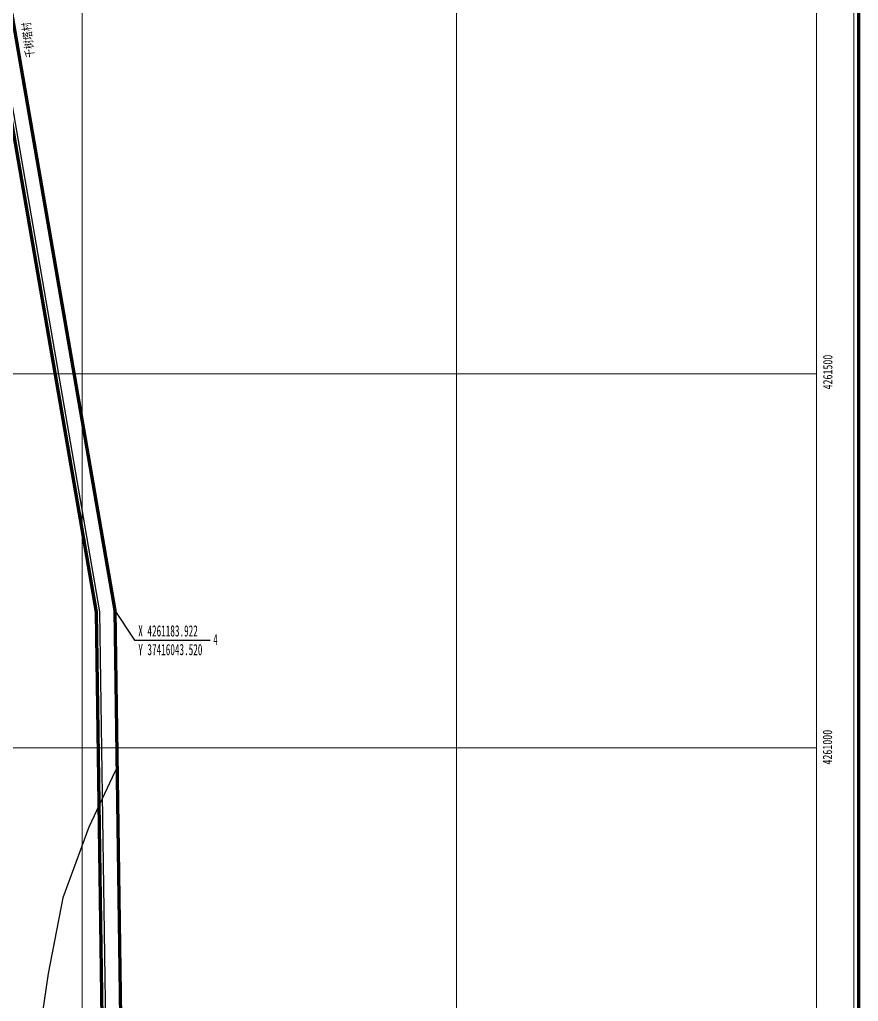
# Model space of a CAD drawing. Header units: millimetres. Extents: x 37412591 to 74834139, y 4258245 to 8527567.
# Drawn here: x 37415916 to 37417037, y 4260661 to 4261973 of the extents above; entities that cross this region are included whole.
import ezdxf
from ezdxf.enums import TextEntityAlignment as Align

# ---------------------------------------------------------------- set-up
doc = ezdxf.new("R2010")
doc.units = ezdxf.units.MM
for name, color, linetype in [('2', 2, 'Continuous'), ('6号煤底板等高线', 7, 'Continuous'), ('井田边界', 7, 'Continuous'), ('文字', 7, 'Continuous')]:
    doc.layers.add(name, color=color, linetype=linetype)
doc.layers.add('保安煤柱线', color=1, linetype='线圈线（保安煤柱线） ----0-----0----0-----0----0-----0--', lineweight=30)
doc.styles.get("Standard").update_dxf_attribs({"font": 'simfang.ttf', "width": 0.6667})
doc.styles.add('宋体', font='SimSun.ttf', dxfattribs={"height": 2})
doc.styles.add('标准', font='SimSun.ttf', dxfattribs={"width": 0.667})
doc.linetypes.add('FENCELINE1', pattern='A,6.35,-2.54,[133,ltypeshp.shx,S=2.54,R=0,X=-2.54,Y=0],-2.54,25.4', length=36.83)
doc.linetypes.add('井田境界', pattern='A,10,-4,["+",Standard,S=4,R=0,X=-2,Y=-2],-4,10', length=28)
doc.linetypes.add('线圈线（保安煤柱线） ----0-----0----0-----0----0-----0--', pattern='A,14.5,-2,[133,ltypeshp.shx,S=0.5,R=0,X=0,Y=0],-3,25.4', length=44.9)

msp = doc.modelspace()

# ---------------------------------------------------------------- linework, layer by layer
at = {"linetype": 'ByBlock', "lineweight": 20}
for p, q in [((37416000, 4258300.9, 4910.1), (37416000, 4263462.9, 4910.1)), ((37416500, 4258675.9, 4910.1), (37416500, 4263462.9, 4910.1)), ((37416981.3, 4261500, 4910.1), (37412646.5, 4261500, 4910.1))]:
    msp.add_line(p, q, dxfattribs=at)
at = {"color": 0, "linetype": 'ByBlock', "lineweight": 20}
for p, q in [((37416981.3, 4263462.9, 4910.1), (37416981.3, 4258300.9, 4910.1)), ((37416981.3, 4261000, 4910.1), (37412646.5, 4261000, 4910.1))]:
    msp.add_line(p, q, dxfattribs=at)
at = {"color": 1, "linetype": 'FENCELINE1', "lineweight": 30, "ltscale": 2}
msp.add_line((37416033.5, 4260479.4, 4911.4), (37416023.5, 4261182.1, 4911.4), dxfattribs=at)
at = {"color": 0, "linetype": 'ByBlock', "lineweight": 100, "elevation": 4910.1}
msp.add_lwpolyline([(37412590.5, 4263518.9), (37417037.3, 4263518.9), (37417037.3, 4258244.9), (37412590.5, 4258244.9)], close=True, dxfattribs=at)
at = {"color": 0, "linetype": 'ByBlock', "lineweight": 20, "elevation": 4910.1}
msp.add_lwpolyline([(37412596.5, 4263512.9), (37417031.3, 4263512.9), (37417031.3, 4258250.9), (37412596.5, 4258250.9)], close=True, dxfattribs=at)
at = {"color": 0, "lineweight": -3, "elevation": 4910.1, "flags": 128}
msp.add_lwpolyline([(37416043.5, 4261183.9), (37416069.9, 4261144), (37416170.9, 4261144)], dxfattribs=at)
at = {"color": 3, "lineweight": 100, "ltscale": 10}
msp.add_polyline3d([(37415661.4, 4263247.4, 0), (37416018.5, 4261181.6, 0), (37416028.5, 4260479.5, 0), (37416063.7, 4259635.3, 0), (37416077.3, 4259307.4, 0), (37416079.2, 4259262.5, 0), (37415873.1, 4258928.3, 0), (37415672.6, 4258833, 0), (37415452.6, 4258728.4, 0), (37415109.2, 4258629.5, 0), (37414924.1, 4258576.4, 0), (37412941.6, 4260923, 0), (37413501.5, 4261401.5, 0)], dxfattribs=at)
at = {"layer": '6号煤底板等高线', "elevation": 2453.8}
msp.add_lwpolyline([(37416046.8, 4260974.5), (37416043.4, 4260968.3), (37416008.8, 4260894), (37415974.1, 4260800), (37415954.3, 4260698.6), (37415936.7, 4260577.1)], dxfattribs=at)
at = {"layer": '井田边界', "color": 0, "linetype": '井田境界', "lineweight": 100, "ltscale": 5}
msp.add_lwpolyline([(37416043.5, 4261183.9), (37416053.5, 4260479.9), (37416104.5, 4259255.9), (37415890.5, 4258908.9), (37415461.5, 4258704.9), (37414915.5, 4258547.9), (37412906.5, 4260925.9), (37415678.5, 4263294.9)], close=True, dxfattribs=at)
at = {"layer": '保安煤柱线', "color": 1, "linetype": 'FENCELINE1', "lineweight": 30, "ltscale": 2}
msp.add_line((37416023.5, 4261182.1, 4911.4), (37415664.8, 4263256.9, 4911.4), dxfattribs=at)

# ---------------------------------------------------------------- texts
at = {"color": 0, "lineweight": 50, "style": '宋体', "width": 0.6}
for s, p in [('X 4261183.922', (37416074.9, 4261149, 4910.1)), ('4', (37416175.1, 4261137.4, 4910.1))]:
    msp.add_text(s, height=15, rotation=359.9992, dxfattribs=at).set_placement(p)
msp.add_text('Y 37416043.520', height=15, rotation=359.9992, dxfattribs=at).set_placement((37416074.9, 4261139, 4910.1), align=Align.TOP_LEFT)
at = {"layer": '2', "color": 0, "lineweight": 5, "style": '标准', "width": 0.78}
for s, p in [('4261500', (37417006.3, 4261525.5, 4910.1)), ('4261000', (37417005.9, 4261024.3, 4910.1))]:
    msp.add_text(s, height=12.5, rotation=90, dxfattribs=at).set_placement(p, align=Align.BOTTOM_RIGHT)
at = {"layer": '文字', "lineweight": 5, "style": '标准', "width": 0.78}
msp.add_text('千树塔村', height=10.89, rotation=96.6703, dxfattribs=at).set_placement((37415933.7, 4261970.6, -27197.6), align=Align.BOTTOM_RIGHT)

doc.saveas('drawing.dxf')
